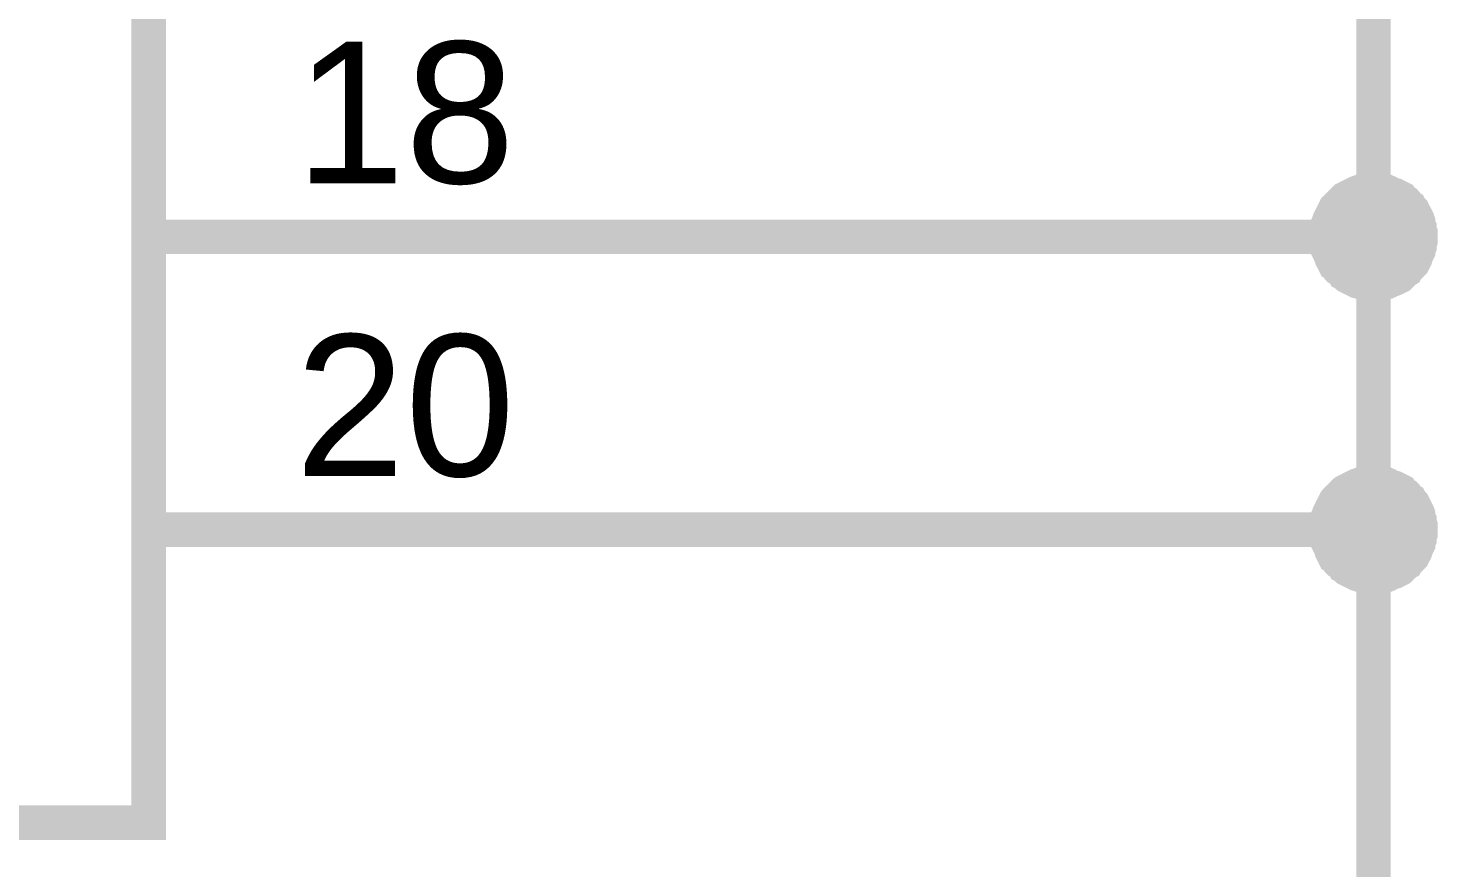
# Model space of a CAD drawing. Header units: millimetres. Extents: x 0 to 594, y 0 to 420.
# Drawn here: x 313.71 to 325.94, y 105.36 to 112.64 of the extents above; entities that cross this region are included whole.
import ezdxf

# ---------------------------------------------------------------- set-up
doc = ezdxf.new("R2010")
doc.units = ezdxf.units.MM
doc.layers.add('Sheet', color=255, linetype='Continuous')
doc.styles.get("Standard").update_dxf_attribs({"font": 'arial.ttf'})

msp = doc.modelspace()

# ---------------------------------------------------------------- linework, layer by layer
at = {"layer": 'Sheet', "color": 0}
for points, const_width in [([(304.609, 133.692), (314.758, 133.692), (314.758, 105.751), (304.609, 105.751), (304.609, 133.692)], 0.3), ([(304.609, 133.692), (304.609, 105.751), (314.758, 105.751), (314.758, 133.692), (304.609, 133.692), (304.609, 133.692)], 0.0991)]:
    msp.add_lwpolyline(points, close=True, dxfattribs=dict(at, const_width=const_width))
for points, const_width in [([(325.383, 110.832), (325.383, 113.298)], 0.3), ([(324.875, 110.832), (324.875, 110.863), (324.875, 110.884), (324.886, 110.906), (324.886, 110.937), (324.886, 110.959), (324.897, 110.98), (324.907, 111.011), (324.918, 111.033), (324.928, 111.054), (324.939, 111.075), (324.95, 111.096), (324.96, 111.117), (324.971, 111.138), (324.992, 111.16), (325.002, 111.17), (325.024, 111.191), (325.045, 111.213), (325.055, 111.223), (325.077, 111.244), (325.098, 111.255), (325.119, 111.265), (325.14, 111.276), (325.161, 111.287), (325.182, 111.297), (325.204, 111.308), (325.235, 111.318), (325.256, 111.329), (325.278, 111.329), (325.309, 111.329), (325.331, 111.34), (325.352, 111.34), (325.383, 111.34)], 0.0991), ([(324.875, 110.832), (324.875, 110.863), (324.875, 110.884), (324.886, 110.906), (324.886, 110.937), (324.886, 110.959), (324.897, 110.98), (324.907, 111.011), (324.918, 111.033), (324.928, 111.054), (324.939, 111.075), (324.95, 111.096), (324.96, 111.117), (324.971, 111.138), (324.992, 111.16), (325.002, 111.17), (325.024, 111.191), (325.045, 111.213), (325.055, 111.223), (325.077, 111.244), (325.098, 111.255), (325.119, 111.265), (325.14, 111.276), (325.161, 111.287), (325.182, 111.297), (325.204, 111.308), (325.235, 111.318), (325.256, 111.329), (325.278, 111.329), (325.309, 111.329), (325.331, 111.34), (325.352, 111.34), (325.383, 111.34)], 0.0991), ([(324.875, 110.832), (324.875, 110.863), (324.875, 110.884), (324.886, 110.906), (324.886, 110.937), (324.886, 110.959), (324.897, 110.98), (324.907, 111.011), (324.918, 111.033), (324.928, 111.054), (324.939, 111.075), (324.95, 111.096), (324.96, 111.117), (324.971, 111.138), (324.992, 111.16), (325.002, 111.17), (325.024, 111.191), (325.045, 111.213), (325.055, 111.223), (325.077, 111.244), (325.098, 111.255), (325.119, 111.265), (325.14, 111.276), (325.161, 111.287), (325.182, 111.297), (325.204, 111.308), (325.235, 111.318), (325.256, 111.329), (325.278, 111.329), (325.309, 111.329), (325.331, 111.34), (325.352, 111.34), (325.383, 111.34)], 0.0991), ([(324.875, 110.832), (324.875, 110.863), (324.875, 110.884), (324.886, 110.906), (324.886, 110.937), (324.886, 110.959), (324.897, 110.98), (324.907, 111.011), (324.918, 111.033), (324.928, 111.054), (324.939, 111.075), (324.95, 111.096), (324.96, 111.117), (324.971, 111.138), (324.992, 111.16), (325.002, 111.17), (325.024, 111.191), (325.045, 111.213), (325.055, 111.223), (325.077, 111.244), (325.098, 111.255), (325.119, 111.265), (325.14, 111.276), (325.161, 111.287), (325.182, 111.297), (325.204, 111.308), (325.235, 111.318), (325.256, 111.329), (325.278, 111.329), (325.309, 111.329), (325.331, 111.34), (325.352, 111.34), (325.383, 111.34)], 0.0991), ([(324.875, 110.832), (324.875, 110.863), (324.875, 110.884), (324.886, 110.906), (324.886, 110.937), (324.886, 110.959), (324.897, 110.98), (324.907, 111.011), (324.918, 111.033), (324.928, 111.054), (324.939, 111.075), (324.95, 111.096), (324.96, 111.117), (324.971, 111.138), (324.992, 111.16), (325.002, 111.17), (325.024, 111.191), (325.045, 111.213), (325.055, 111.223), (325.077, 111.244), (325.098, 111.255), (325.119, 111.265), (325.14, 111.276), (325.161, 111.287), (325.182, 111.297), (325.204, 111.308), (325.235, 111.318), (325.256, 111.329), (325.278, 111.329), (325.309, 111.329), (325.331, 111.34), (325.352, 111.34), (325.383, 111.34)], 0.0991), ([(324.875, 110.832), (324.875, 110.863), (324.875, 110.884), (324.886, 110.906), (324.886, 110.937), (324.886, 110.959), (324.897, 110.98), (324.907, 111.011), (324.918, 111.033), (324.928, 111.054), (324.939, 111.075), (324.95, 111.096), (324.96, 111.117), (324.971, 111.138), (324.992, 111.16), (325.002, 111.17), (325.024, 111.191), (325.045, 111.213), (325.055, 111.223), (325.077, 111.244), (325.098, 111.255), (325.119, 111.265), (325.14, 111.276), (325.161, 111.287), (325.182, 111.297), (325.204, 111.308), (325.235, 111.318), (325.256, 111.329), (325.278, 111.329), (325.309, 111.329), (325.331, 111.34), (325.352, 111.34), (325.383, 111.34)], 0.0991), ([(324.875, 110.832), (324.875, 110.863), (324.875, 110.884), (324.886, 110.906), (324.886, 110.937), (324.886, 110.959), (324.897, 110.98), (324.907, 111.011), (324.918, 111.033), (324.928, 111.054), (324.939, 111.075), (324.95, 111.096), (324.96, 111.117), (324.971, 111.138), (324.992, 111.16), (325.002, 111.17), (325.024, 111.191), (325.045, 111.213), (325.055, 111.223), (325.077, 111.244), (325.098, 111.255), (325.119, 111.265), (325.14, 111.276), (325.161, 111.287), (325.182, 111.297), (325.204, 111.308), (325.235, 111.318), (325.256, 111.329), (325.278, 111.329), (325.309, 111.329), (325.331, 111.34), (325.352, 111.34), (325.383, 111.34)], 0.0991), ([(324.875, 110.832), (324.875, 110.863), (324.875, 110.884), (324.886, 110.906), (324.886, 110.937), (324.886, 110.959), (324.897, 110.98), (324.907, 111.011), (324.918, 111.033), (324.928, 111.054), (324.939, 111.075), (324.95, 111.096), (324.96, 111.117), (324.971, 111.138), (324.992, 111.16), (325.002, 111.17), (325.024, 111.191), (325.045, 111.213), (325.055, 111.223), (325.077, 111.244), (325.098, 111.255), (325.119, 111.265), (325.14, 111.276), (325.161, 111.287), (325.182, 111.297), (325.204, 111.308), (325.235, 111.318), (325.256, 111.329), (325.278, 111.329), (325.309, 111.329), (325.331, 111.34), (325.352, 111.34), (325.383, 111.34)], 0.0991), ([(325.383, 111.34), (325.383, 111.34)], 0.0991), ([(325.383, 111.34), (325.405, 111.34), (325.436, 111.34), (325.458, 111.329), (325.489, 111.329), (325.51, 111.329), (325.532, 111.318), (325.553, 111.308), (325.574, 111.297), (325.606, 111.287), (325.627, 111.276), (325.648, 111.265), (325.669, 111.255), (325.69, 111.244), (325.701, 111.223), (325.722, 111.213), (325.743, 111.191), (325.754, 111.17), (325.775, 111.16), (325.786, 111.138), (325.807, 111.117), (325.817, 111.096), (325.828, 111.075), (325.839, 111.054), (325.849, 111.033), (325.86, 111.011), (325.87, 110.98), (325.87, 110.959), (325.881, 110.937), (325.881, 110.906), (325.891, 110.884), (325.891, 110.863), (325.891, 110.832)], 0.0991), ([(325.383, 111.34), (325.383, 111.34)], 0.0991), ([(325.383, 111.34), (325.405, 111.34), (325.436, 111.34), (325.458, 111.329), (325.489, 111.329), (325.51, 111.329), (325.532, 111.318), (325.553, 111.308), (325.574, 111.297), (325.606, 111.287), (325.627, 111.276), (325.648, 111.265), (325.669, 111.255), (325.69, 111.244), (325.701, 111.223), (325.722, 111.213), (325.743, 111.191), (325.754, 111.17), (325.775, 111.16), (325.786, 111.138), (325.807, 111.117), (325.817, 111.096), (325.828, 111.075), (325.839, 111.054), (325.849, 111.033), (325.86, 111.011), (325.87, 110.98), (325.87, 110.959), (325.881, 110.937), (325.881, 110.906), (325.891, 110.884), (325.891, 110.863), (325.891, 110.832)], 0.0991), ([(325.383, 111.34), (325.383, 111.34)], 0.0991), ([(325.383, 111.34), (325.405, 111.34), (325.436, 111.34), (325.458, 111.329), (325.489, 111.329), (325.51, 111.329), (325.532, 111.318), (325.553, 111.308), (325.574, 111.297), (325.606, 111.287), (325.627, 111.276), (325.648, 111.265), (325.669, 111.255), (325.69, 111.244), (325.701, 111.223), (325.722, 111.213), (325.743, 111.191), (325.754, 111.17), (325.775, 111.16), (325.786, 111.138), (325.807, 111.117), (325.817, 111.096), (325.828, 111.075), (325.839, 111.054), (325.849, 111.033), (325.86, 111.011), (325.87, 110.98), (325.87, 110.959), (325.881, 110.937), (325.881, 110.906), (325.891, 110.884), (325.891, 110.863), (325.891, 110.832)], 0.0991), ([(325.383, 111.34), (325.383, 111.34)], 0.0991), ([(325.383, 111.34), (325.405, 111.34), (325.436, 111.34), (325.458, 111.329), (325.489, 111.329), (325.51, 111.329), (325.532, 111.318), (325.553, 111.308), (325.574, 111.297), (325.606, 111.287), (325.627, 111.276), (325.648, 111.265), (325.669, 111.255), (325.69, 111.244), (325.701, 111.223), (325.722, 111.213), (325.743, 111.191), (325.754, 111.17), (325.775, 111.16), (325.786, 111.138), (325.807, 111.117), (325.817, 111.096), (325.828, 111.075), (325.839, 111.054), (325.849, 111.033), (325.86, 111.011), (325.87, 110.98), (325.87, 110.959), (325.881, 110.937), (325.881, 110.906), (325.891, 110.884), (325.891, 110.863), (325.891, 110.832)], 0.0991), ([(325.383, 111.34), (325.383, 111.34)], 0.0991), ([(325.383, 111.34), (325.405, 111.34), (325.436, 111.34), (325.458, 111.329), (325.489, 111.329), (325.51, 111.329), (325.532, 111.318), (325.553, 111.308), (325.574, 111.297), (325.606, 111.287), (325.627, 111.276), (325.648, 111.265), (325.669, 111.255), (325.69, 111.244), (325.701, 111.223), (325.722, 111.213), (325.743, 111.191), (325.754, 111.17), (325.775, 111.16), (325.786, 111.138), (325.807, 111.117), (325.817, 111.096), (325.828, 111.075), (325.839, 111.054), (325.849, 111.033), (325.86, 111.011), (325.87, 110.98), (325.87, 110.959), (325.881, 110.937), (325.881, 110.906), (325.891, 110.884), (325.891, 110.863), (325.891, 110.832)], 0.0991), ([(325.383, 111.34), (325.383, 111.34)], 0.0991), ([(325.383, 111.34), (325.405, 111.34), (325.436, 111.34), (325.458, 111.329), (325.489, 111.329), (325.51, 111.329), (325.532, 111.318), (325.553, 111.308), (325.574, 111.297), (325.606, 111.287), (325.627, 111.276), (325.648, 111.265), (325.669, 111.255), (325.69, 111.244), (325.701, 111.223), (325.722, 111.213), (325.743, 111.191), (325.754, 111.17), (325.775, 111.16), (325.786, 111.138), (325.807, 111.117), (325.817, 111.096), (325.828, 111.075), (325.839, 111.054), (325.849, 111.033), (325.86, 111.011), (325.87, 110.98), (325.87, 110.959), (325.881, 110.937), (325.881, 110.906), (325.891, 110.884), (325.891, 110.863), (325.891, 110.832)], 0.0991), ([(325.383, 111.34), (325.383, 111.34)], 0.0991), ([(325.383, 111.34), (325.405, 111.34), (325.436, 111.34), (325.458, 111.329), (325.489, 111.329), (325.51, 111.329), (325.532, 111.318), (325.553, 111.308), (325.574, 111.297), (325.606, 111.287), (325.627, 111.276), (325.648, 111.265), (325.669, 111.255), (325.69, 111.244), (325.701, 111.223), (325.722, 111.213), (325.743, 111.191), (325.754, 111.17), (325.775, 111.16), (325.786, 111.138), (325.807, 111.117), (325.817, 111.096), (325.828, 111.075), (325.839, 111.054), (325.849, 111.033), (325.86, 111.011), (325.87, 110.98), (325.87, 110.959), (325.881, 110.937), (325.881, 110.906), (325.891, 110.884), (325.891, 110.863), (325.891, 110.832)], 0.0991), ([(325.383, 111.34), (325.383, 111.34)], 0.0991), ([(325.383, 111.34), (325.405, 111.34), (325.436, 111.34), (325.458, 111.329), (325.489, 111.329), (325.51, 111.329), (325.532, 111.318), (325.553, 111.308), (325.574, 111.297), (325.606, 111.287), (325.627, 111.276), (325.648, 111.265), (325.669, 111.255), (325.69, 111.244), (325.701, 111.223), (325.722, 111.213), (325.743, 111.191), (325.754, 111.17), (325.775, 111.16), (325.786, 111.138), (325.807, 111.117), (325.817, 111.096), (325.828, 111.075), (325.839, 111.054), (325.849, 111.033), (325.86, 111.011), (325.87, 110.98), (325.87, 110.959), (325.881, 110.937), (325.881, 110.906), (325.891, 110.884), (325.891, 110.863), (325.891, 110.832)], 0.0991), ([(314.758, 110.832), (322.378, 110.832)], 0.3), ([(325.383, 103.296), (325.383, 108.292), (325.383, 110.832), (322.378, 110.832)], 0.3), ([(325.383, 110.324), (325.352, 110.324), (325.331, 110.324), (325.309, 110.334), (325.278, 110.334), (325.256, 110.345), (325.235, 110.345), (325.204, 110.355), (325.182, 110.366), (325.161, 110.376), (325.14, 110.387), (325.119, 110.398), (325.098, 110.408), (325.077, 110.429), (325.055, 110.44), (325.045, 110.461), (325.024, 110.472), (325.002, 110.493), (324.992, 110.514), (324.971, 110.525), (324.96, 110.546), (324.95, 110.567), (324.939, 110.588), (324.928, 110.609), (324.918, 110.641), (324.907, 110.662), (324.897, 110.683), (324.886, 110.705), (324.886, 110.726), (324.886, 110.757), (324.875, 110.779), (324.875, 110.81), (324.875, 110.832)], 0.0991), ([(324.875, 110.832), (324.875, 110.832)], 0.0991), ([(325.383, 110.324), (325.352, 110.324), (325.331, 110.324), (325.309, 110.334), (325.278, 110.334), (325.256, 110.345), (325.235, 110.345), (325.204, 110.355), (325.182, 110.366), (325.161, 110.376), (325.14, 110.387), (325.119, 110.398), (325.098, 110.408), (325.077, 110.429), (325.055, 110.44), (325.045, 110.461), (325.024, 110.472), (325.002, 110.493), (324.992, 110.514), (324.971, 110.525), (324.96, 110.546), (324.95, 110.567), (324.939, 110.588), (324.928, 110.609), (324.918, 110.641), (324.907, 110.662), (324.897, 110.683), (324.886, 110.705), (324.886, 110.726), (324.886, 110.757), (324.875, 110.779), (324.875, 110.81), (324.875, 110.832)], 0.0991), ([(324.875, 110.832), (324.875, 110.832)], 0.0991), ([(325.383, 110.324), (325.352, 110.324), (325.331, 110.324), (325.309, 110.334), (325.278, 110.334), (325.256, 110.345), (325.235, 110.345), (325.204, 110.355), (325.182, 110.366), (325.161, 110.376), (325.14, 110.387), (325.119, 110.398), (325.098, 110.408), (325.077, 110.429), (325.055, 110.44), (325.045, 110.461), (325.024, 110.472), (325.002, 110.493), (324.992, 110.514), (324.971, 110.525), (324.96, 110.546), (324.95, 110.567), (324.939, 110.588), (324.928, 110.609), (324.918, 110.641), (324.907, 110.662), (324.897, 110.683), (324.886, 110.705), (324.886, 110.726), (324.886, 110.757), (324.875, 110.779), (324.875, 110.81), (324.875, 110.832)], 0.0991), ([(324.875, 110.832), (324.875, 110.832)], 0.0991), ([(325.383, 110.324), (325.352, 110.324), (325.331, 110.324), (325.309, 110.334), (325.278, 110.334), (325.256, 110.345), (325.235, 110.345), (325.204, 110.355), (325.182, 110.366), (325.161, 110.376), (325.14, 110.387), (325.119, 110.398), (325.098, 110.408), (325.077, 110.429), (325.055, 110.44), (325.045, 110.461), (325.024, 110.472), (325.002, 110.493), (324.992, 110.514), (324.971, 110.525), (324.96, 110.546), (324.95, 110.567), (324.939, 110.588), (324.928, 110.609), (324.918, 110.641), (324.907, 110.662), (324.897, 110.683), (324.886, 110.705), (324.886, 110.726), (324.886, 110.757), (324.875, 110.779), (324.875, 110.81), (324.875, 110.832)], 0.0991), ([(324.875, 110.832), (324.875, 110.832)], 0.0991), ([(325.383, 110.324), (325.352, 110.324), (325.331, 110.324), (325.309, 110.334), (325.278, 110.334), (325.256, 110.345), (325.235, 110.345), (325.204, 110.355), (325.182, 110.366), (325.161, 110.376), (325.14, 110.387), (325.119, 110.398), (325.098, 110.408), (325.077, 110.429), (325.055, 110.44), (325.045, 110.461), (325.024, 110.472), (325.002, 110.493), (324.992, 110.514), (324.971, 110.525), (324.96, 110.546), (324.95, 110.567), (324.939, 110.588), (324.928, 110.609), (324.918, 110.641), (324.907, 110.662), (324.897, 110.683), (324.886, 110.705), (324.886, 110.726), (324.886, 110.757), (324.875, 110.779), (324.875, 110.81), (324.875, 110.832)], 0.0991), ([(324.875, 110.832), (324.875, 110.832)], 0.0991), ([(325.383, 110.324), (325.352, 110.324), (325.331, 110.324), (325.309, 110.334), (325.278, 110.334), (325.256, 110.345), (325.235, 110.345), (325.204, 110.355), (325.182, 110.366), (325.161, 110.376), (325.14, 110.387), (325.119, 110.398), (325.098, 110.408), (325.077, 110.429), (325.055, 110.44), (325.045, 110.461), (325.024, 110.472), (325.002, 110.493), (324.992, 110.514), (324.971, 110.525), (324.96, 110.546), (324.95, 110.567), (324.939, 110.588), (324.928, 110.609), (324.918, 110.641), (324.907, 110.662), (324.897, 110.683), (324.886, 110.705), (324.886, 110.726), (324.886, 110.757), (324.875, 110.779), (324.875, 110.81), (324.875, 110.832)], 0.0991), ([(324.875, 110.832), (324.875, 110.832)], 0.0991), ([(325.383, 110.324), (325.352, 110.324), (325.331, 110.324), (325.309, 110.334), (325.278, 110.334), (325.256, 110.345), (325.235, 110.345), (325.204, 110.355), (325.182, 110.366), (325.161, 110.376), (325.14, 110.387), (325.119, 110.398), (325.098, 110.408), (325.077, 110.429), (325.055, 110.44), (325.045, 110.461), (325.024, 110.472), (325.002, 110.493), (324.992, 110.514), (324.971, 110.525), (324.96, 110.546), (324.95, 110.567), (324.939, 110.588), (324.928, 110.609), (324.918, 110.641), (324.907, 110.662), (324.897, 110.683), (324.886, 110.705), (324.886, 110.726), (324.886, 110.757), (324.875, 110.779), (324.875, 110.81), (324.875, 110.832)], 0.0991), ([(324.875, 110.832), (324.875, 110.832)], 0.0991), ([(325.383, 110.324), (325.352, 110.324), (325.331, 110.324), (325.309, 110.334), (325.278, 110.334), (325.256, 110.345), (325.235, 110.345), (325.204, 110.355), (325.182, 110.366), (325.161, 110.376), (325.14, 110.387), (325.119, 110.398), (325.098, 110.408), (325.077, 110.429), (325.055, 110.44), (325.045, 110.461), (325.024, 110.472), (325.002, 110.493), (324.992, 110.514), (324.971, 110.525), (324.96, 110.546), (324.95, 110.567), (324.939, 110.588), (324.928, 110.609), (324.918, 110.641), (324.907, 110.662), (324.897, 110.683), (324.886, 110.705), (324.886, 110.726), (324.886, 110.757), (324.875, 110.779), (324.875, 110.81), (324.875, 110.832)], 0.0991), ([(324.875, 110.832), (324.875, 110.832)], 0.0991), ([(325.891, 110.832), (325.891, 110.81), (325.891, 110.779), (325.881, 110.757), (325.881, 110.726), (325.87, 110.705), (325.87, 110.683), (325.86, 110.662), (325.849, 110.641), (325.839, 110.609), (325.828, 110.588), (325.817, 110.567), (325.807, 110.546), (325.786, 110.525), (325.775, 110.514), (325.754, 110.493), (325.743, 110.472), (325.722, 110.461), (325.701, 110.44), (325.69, 110.429), (325.669, 110.408), (325.648, 110.398), (325.627, 110.387), (325.606, 110.376), (325.574, 110.366), (325.553, 110.355), (325.532, 110.345), (325.51, 110.345), (325.489, 110.334), (325.458, 110.334), (325.436, 110.324), (325.405, 110.324), (325.383, 110.324)], 0.0991), ([(325.891, 110.832), (325.891, 110.81), (325.891, 110.779), (325.881, 110.757), (325.881, 110.726), (325.87, 110.705), (325.87, 110.683), (325.86, 110.662), (325.849, 110.641), (325.839, 110.609), (325.828, 110.588), (325.817, 110.567), (325.807, 110.546), (325.786, 110.525), (325.775, 110.514), (325.754, 110.493), (325.743, 110.472), (325.722, 110.461), (325.701, 110.44), (325.69, 110.429), (325.669, 110.408), (325.648, 110.398), (325.627, 110.387), (325.606, 110.376), (325.574, 110.366), (325.553, 110.355), (325.532, 110.345), (325.51, 110.345), (325.489, 110.334), (325.458, 110.334), (325.436, 110.324), (325.405, 110.324), (325.383, 110.324)], 0.0991), ([(325.891, 110.832), (325.891, 110.81), (325.891, 110.779), (325.881, 110.757), (325.881, 110.726), (325.87, 110.705), (325.87, 110.683), (325.86, 110.662), (325.849, 110.641), (325.839, 110.609), (325.828, 110.588), (325.817, 110.567), (325.807, 110.546), (325.786, 110.525), (325.775, 110.514), (325.754, 110.493), (325.743, 110.472), (325.722, 110.461), (325.701, 110.44), (325.69, 110.429), (325.669, 110.408), (325.648, 110.398), (325.627, 110.387), (325.606, 110.376), (325.574, 110.366), (325.553, 110.355), (325.532, 110.345), (325.51, 110.345), (325.489, 110.334), (325.458, 110.334), (325.436, 110.324), (325.405, 110.324), (325.383, 110.324)], 0.0991), ([(325.891, 110.832), (325.891, 110.81), (325.891, 110.779), (325.881, 110.757), (325.881, 110.726), (325.87, 110.705), (325.87, 110.683), (325.86, 110.662), (325.849, 110.641), (325.839, 110.609), (325.828, 110.588), (325.817, 110.567), (325.807, 110.546), (325.786, 110.525), (325.775, 110.514), (325.754, 110.493), (325.743, 110.472), (325.722, 110.461), (325.701, 110.44), (325.69, 110.429), (325.669, 110.408), (325.648, 110.398), (325.627, 110.387), (325.606, 110.376), (325.574, 110.366), (325.553, 110.355), (325.532, 110.345), (325.51, 110.345), (325.489, 110.334), (325.458, 110.334), (325.436, 110.324), (325.405, 110.324), (325.383, 110.324)], 0.0991), ([(325.891, 110.832), (325.891, 110.81), (325.891, 110.779), (325.881, 110.757), (325.881, 110.726), (325.87, 110.705), (325.87, 110.683), (325.86, 110.662), (325.849, 110.641), (325.839, 110.609), (325.828, 110.588), (325.817, 110.567), (325.807, 110.546), (325.786, 110.525), (325.775, 110.514), (325.754, 110.493), (325.743, 110.472), (325.722, 110.461), (325.701, 110.44), (325.69, 110.429), (325.669, 110.408), (325.648, 110.398), (325.627, 110.387), (325.606, 110.376), (325.574, 110.366), (325.553, 110.355), (325.532, 110.345), (325.51, 110.345), (325.489, 110.334), (325.458, 110.334), (325.436, 110.324), (325.405, 110.324), (325.383, 110.324)], 0.0991), ([(325.891, 110.832), (325.891, 110.81), (325.891, 110.779), (325.881, 110.757), (325.881, 110.726), (325.87, 110.705), (325.87, 110.683), (325.86, 110.662), (325.849, 110.641), (325.839, 110.609), (325.828, 110.588), (325.817, 110.567), (325.807, 110.546), (325.786, 110.525), (325.775, 110.514), (325.754, 110.493), (325.743, 110.472), (325.722, 110.461), (325.701, 110.44), (325.69, 110.429), (325.669, 110.408), (325.648, 110.398), (325.627, 110.387), (325.606, 110.376), (325.574, 110.366), (325.553, 110.355), (325.532, 110.345), (325.51, 110.345), (325.489, 110.334), (325.458, 110.334), (325.436, 110.324), (325.405, 110.324), (325.383, 110.324)], 0.0991), ([(325.891, 110.832), (325.891, 110.81), (325.891, 110.779), (325.881, 110.757), (325.881, 110.726), (325.87, 110.705), (325.87, 110.683), (325.86, 110.662), (325.849, 110.641), (325.839, 110.609), (325.828, 110.588), (325.817, 110.567), (325.807, 110.546), (325.786, 110.525), (325.775, 110.514), (325.754, 110.493), (325.743, 110.472), (325.722, 110.461), (325.701, 110.44), (325.69, 110.429), (325.669, 110.408), (325.648, 110.398), (325.627, 110.387), (325.606, 110.376), (325.574, 110.366), (325.553, 110.355), (325.532, 110.345), (325.51, 110.345), (325.489, 110.334), (325.458, 110.334), (325.436, 110.324), (325.405, 110.324), (325.383, 110.324)], 0.0991), ([(325.891, 110.832), (325.891, 110.81), (325.891, 110.779), (325.881, 110.757), (325.881, 110.726), (325.87, 110.705), (325.87, 110.683), (325.86, 110.662), (325.849, 110.641), (325.839, 110.609), (325.828, 110.588), (325.817, 110.567), (325.807, 110.546), (325.786, 110.525), (325.775, 110.514), (325.754, 110.493), (325.743, 110.472), (325.722, 110.461), (325.701, 110.44), (325.69, 110.429), (325.669, 110.408), (325.648, 110.398), (325.627, 110.387), (325.606, 110.376), (325.574, 110.366), (325.553, 110.355), (325.532, 110.345), (325.51, 110.345), (325.489, 110.334), (325.458, 110.334), (325.436, 110.324), (325.405, 110.324), (325.383, 110.324)], 0.0991), ([(325.891, 110.832), (325.891, 110.832), (325.891, 110.832), (325.891, 110.832), (325.891, 110.832), (325.891, 110.832), (325.891, 110.832), (325.891, 110.832), (325.891, 110.832), (325.891, 110.832), (325.891, 110.832), (325.891, 110.832), (325.891, 110.832), (325.891, 110.832), (325.891, 110.832), (325.891, 110.832), (325.891, 110.832), (325.891, 110.832), (325.891, 110.832), (325.891, 110.832), (325.891, 110.832), (325.891, 110.832), (325.891, 110.832), (325.891, 110.832), (325.891, 110.832), (325.891, 110.832), (325.891, 110.832), (325.891, 110.832), (325.891, 110.832), (325.891, 110.832), (325.891, 110.832), (325.891, 110.832), (325.891, 110.832)], 0.0991), ([(325.891, 110.832), (325.891, 110.832)], 0.0991), ([(325.891, 110.832), (325.891, 110.832), (325.891, 110.832), (325.891, 110.832), (325.891, 110.832), (325.891, 110.832), (325.891, 110.832), (325.891, 110.832), (325.891, 110.832), (325.891, 110.832), (325.891, 110.832), (325.891, 110.832), (325.891, 110.832), (325.891, 110.832), (325.891, 110.832), (325.891, 110.832), (325.891, 110.832), (325.891, 110.832), (325.891, 110.832), (325.891, 110.832), (325.891, 110.832), (325.891, 110.832), (325.891, 110.832), (325.891, 110.832), (325.891, 110.832), (325.891, 110.832), (325.891, 110.832), (325.891, 110.832), (325.891, 110.832), (325.891, 110.832), (325.891, 110.832), (325.891, 110.832), (325.891, 110.832)], 0.0991), ([(325.891, 110.832), (325.891, 110.832)], 0.0991), ([(325.891, 110.832), (325.891, 110.832), (325.891, 110.832), (325.891, 110.832), (325.891, 110.832), (325.891, 110.832), (325.891, 110.832), (325.891, 110.832), (325.891, 110.832), (325.891, 110.832), (325.891, 110.832), (325.891, 110.832), (325.891, 110.832), (325.891, 110.832), (325.891, 110.832), (325.891, 110.832), (325.891, 110.832), (325.891, 110.832), (325.891, 110.832), (325.891, 110.832), (325.891, 110.832), (325.891, 110.832), (325.891, 110.832), (325.891, 110.832), (325.891, 110.832), (325.891, 110.832), (325.891, 110.832), (325.891, 110.832), (325.891, 110.832), (325.891, 110.832), (325.891, 110.832), (325.891, 110.832), (325.891, 110.832)], 0.0991), ([(325.891, 110.832), (325.891, 110.832)], 0.0991), ([(325.891, 110.832), (325.891, 110.832), (325.891, 110.832), (325.891, 110.832), (325.891, 110.832), (325.891, 110.832), (325.891, 110.832), (325.891, 110.832), (325.891, 110.832), (325.891, 110.832), (325.891, 110.832), (325.891, 110.832), (325.891, 110.832), (325.891, 110.832), (325.891, 110.832), (325.891, 110.832), (325.891, 110.832), (325.891, 110.832), (325.891, 110.832), (325.891, 110.832), (325.891, 110.832), (325.891, 110.832), (325.891, 110.832), (325.891, 110.832), (325.891, 110.832), (325.891, 110.832), (325.891, 110.832), (325.891, 110.832), (325.891, 110.832), (325.891, 110.832), (325.891, 110.832), (325.891, 110.832), (325.891, 110.832)], 0.0991), ([(325.891, 110.832), (325.891, 110.832)], 0.0991), ([(325.891, 110.832), (325.891, 110.832), (325.891, 110.832), (325.891, 110.832), (325.891, 110.832), (325.891, 110.832), (325.891, 110.832), (325.891, 110.832), (325.891, 110.832), (325.891, 110.832), (325.891, 110.832), (325.891, 110.832), (325.891, 110.832), (325.891, 110.832), (325.891, 110.832), (325.891, 110.832), (325.891, 110.832), (325.891, 110.832), (325.891, 110.832), (325.891, 110.832), (325.891, 110.832), (325.891, 110.832), (325.891, 110.832), (325.891, 110.832), (325.891, 110.832), (325.891, 110.832), (325.891, 110.832), (325.891, 110.832), (325.891, 110.832), (325.891, 110.832), (325.891, 110.832), (325.891, 110.832), (325.891, 110.832)], 0.0991), ([(325.891, 110.832), (325.891, 110.832)], 0.0991), ([(325.891, 110.832), (325.891, 110.832), (325.891, 110.832), (325.891, 110.832), (325.891, 110.832), (325.891, 110.832), (325.891, 110.832), (325.891, 110.832), (325.891, 110.832), (325.891, 110.832), (325.891, 110.832), (325.891, 110.832), (325.891, 110.832), (325.891, 110.832), (325.891, 110.832), (325.891, 110.832), (325.891, 110.832), (325.891, 110.832), (325.891, 110.832), (325.891, 110.832), (325.891, 110.832), (325.891, 110.832), (325.891, 110.832), (325.891, 110.832), (325.891, 110.832), (325.891, 110.832), (325.891, 110.832), (325.891, 110.832), (325.891, 110.832), (325.891, 110.832), (325.891, 110.832), (325.891, 110.832), (325.891, 110.832)], 0.0991), ([(325.891, 110.832), (325.891, 110.832)], 0.0991), ([(325.891, 110.832), (325.891, 110.832), (325.891, 110.832), (325.891, 110.832), (325.891, 110.832), (325.891, 110.832), (325.891, 110.832), (325.891, 110.832), (325.891, 110.832), (325.891, 110.832), (325.891, 110.832), (325.891, 110.832), (325.891, 110.832), (325.891, 110.832), (325.891, 110.832), (325.891, 110.832), (325.891, 110.832), (325.891, 110.832), (325.891, 110.832), (325.891, 110.832), (325.891, 110.832), (325.891, 110.832), (325.891, 110.832), (325.891, 110.832), (325.891, 110.832), (325.891, 110.832), (325.891, 110.832), (325.891, 110.832), (325.891, 110.832), (325.891, 110.832), (325.891, 110.832), (325.891, 110.832), (325.891, 110.832)], 0.0991), ([(325.891, 110.832), (325.891, 110.832)], 0.0991), ([(325.891, 110.832), (325.891, 110.832), (325.891, 110.832), (325.891, 110.832), (325.891, 110.832), (325.891, 110.832), (325.891, 110.832), (325.891, 110.832), (325.891, 110.832), (325.891, 110.832), (325.891, 110.832), (325.891, 110.832), (325.891, 110.832), (325.891, 110.832), (325.891, 110.832), (325.891, 110.832), (325.891, 110.832), (325.891, 110.832), (325.891, 110.832), (325.891, 110.832), (325.891, 110.832), (325.891, 110.832), (325.891, 110.832), (325.891, 110.832), (325.891, 110.832), (325.891, 110.832), (325.891, 110.832), (325.891, 110.832), (325.891, 110.832), (325.891, 110.832), (325.891, 110.832), (325.891, 110.832), (325.891, 110.832)], 0.0991), ([(325.891, 110.832), (325.891, 110.832)], 0.0991), ([(324.875, 108.292), (324.875, 108.323), (324.875, 108.344), (324.886, 108.366), (324.886, 108.397), (324.886, 108.419), (324.897, 108.44), (324.907, 108.471), (324.918, 108.493), (324.928, 108.514), (324.939, 108.535), (324.95, 108.556), (324.96, 108.577), (324.971, 108.598), (324.992, 108.62), (325.002, 108.63), (325.024, 108.651), (325.045, 108.673), (325.055, 108.683), (325.077, 108.704), (325.098, 108.715), (325.119, 108.725), (325.14, 108.736), (325.161, 108.747), (325.182, 108.757), (325.204, 108.768), (325.235, 108.778), (325.256, 108.789), (325.278, 108.789), (325.309, 108.789), (325.331, 108.8), (325.352, 108.8), (325.383, 108.8)], 0.0991), ([(324.875, 108.292), (324.875, 108.323), (324.875, 108.344), (324.886, 108.366), (324.886, 108.397), (324.886, 108.419), (324.897, 108.44), (324.907, 108.471), (324.918, 108.493), (324.928, 108.514), (324.939, 108.535), (324.95, 108.556), (324.96, 108.577), (324.971, 108.598), (324.992, 108.62), (325.002, 108.63), (325.024, 108.651), (325.045, 108.673), (325.055, 108.683), (325.077, 108.704), (325.098, 108.715), (325.119, 108.725), (325.14, 108.736), (325.161, 108.747), (325.182, 108.757), (325.204, 108.768), (325.235, 108.778), (325.256, 108.789), (325.278, 108.789), (325.309, 108.789), (325.331, 108.8), (325.352, 108.8), (325.383, 108.8)], 0.0991), ([(324.875, 108.292), (324.875, 108.323), (324.875, 108.344), (324.886, 108.366), (324.886, 108.397), (324.886, 108.419), (324.897, 108.44), (324.907, 108.471), (324.918, 108.493), (324.928, 108.514), (324.939, 108.535), (324.95, 108.556), (324.96, 108.577), (324.971, 108.598), (324.992, 108.62), (325.002, 108.63), (325.024, 108.651), (325.045, 108.673), (325.055, 108.683), (325.077, 108.704), (325.098, 108.715), (325.119, 108.725), (325.14, 108.736), (325.161, 108.747), (325.182, 108.757), (325.204, 108.768), (325.235, 108.778), (325.256, 108.789), (325.278, 108.789), (325.309, 108.789), (325.331, 108.8), (325.352, 108.8), (325.383, 108.8)], 0.0991), ([(324.875, 108.292), (324.875, 108.323), (324.875, 108.344), (324.886, 108.366), (324.886, 108.397), (324.886, 108.419), (324.897, 108.44), (324.907, 108.471), (324.918, 108.493), (324.928, 108.514), (324.939, 108.535), (324.95, 108.556), (324.96, 108.577), (324.971, 108.598), (324.992, 108.62), (325.002, 108.63), (325.024, 108.651), (325.045, 108.673), (325.055, 108.683), (325.077, 108.704), (325.098, 108.715), (325.119, 108.725), (325.14, 108.736), (325.161, 108.747), (325.182, 108.757), (325.204, 108.768), (325.235, 108.778), (325.256, 108.789), (325.278, 108.789), (325.309, 108.789), (325.331, 108.8), (325.352, 108.8), (325.383, 108.8)], 0.0991), ([(324.875, 108.292), (324.875, 108.323), (324.875, 108.344), (324.886, 108.366), (324.886, 108.397), (324.886, 108.419), (324.897, 108.44), (324.907, 108.471), (324.918, 108.493), (324.928, 108.514), (324.939, 108.535), (324.95, 108.556), (324.96, 108.577), (324.971, 108.598), (324.992, 108.62), (325.002, 108.63), (325.024, 108.651), (325.045, 108.673), (325.055, 108.683), (325.077, 108.704), (325.098, 108.715), (325.119, 108.725), (325.14, 108.736), (325.161, 108.747), (325.182, 108.757), (325.204, 108.768), (325.235, 108.778), (325.256, 108.789), (325.278, 108.789), (325.309, 108.789), (325.331, 108.8), (325.352, 108.8), (325.383, 108.8)], 0.0991), ([(324.875, 108.292), (324.875, 108.323), (324.875, 108.344), (324.886, 108.366), (324.886, 108.397), (324.886, 108.419), (324.897, 108.44), (324.907, 108.471), (324.918, 108.493), (324.928, 108.514), (324.939, 108.535), (324.95, 108.556), (324.96, 108.577), (324.971, 108.598), (324.992, 108.62), (325.002, 108.63), (325.024, 108.651), (325.045, 108.673), (325.055, 108.683), (325.077, 108.704), (325.098, 108.715), (325.119, 108.725), (325.14, 108.736), (325.161, 108.747), (325.182, 108.757), (325.204, 108.768), (325.235, 108.778), (325.256, 108.789), (325.278, 108.789), (325.309, 108.789), (325.331, 108.8), (325.352, 108.8), (325.383, 108.8)], 0.0991), ([(324.875, 108.292), (324.875, 108.323), (324.875, 108.344), (324.886, 108.366), (324.886, 108.397), (324.886, 108.419), (324.897, 108.44), (324.907, 108.471), (324.918, 108.493), (324.928, 108.514), (324.939, 108.535), (324.95, 108.556), (324.96, 108.577), (324.971, 108.598), (324.992, 108.62), (325.002, 108.63), (325.024, 108.651), (325.045, 108.673), (325.055, 108.683), (325.077, 108.704), (325.098, 108.715), (325.119, 108.725), (325.14, 108.736), (325.161, 108.747), (325.182, 108.757), (325.204, 108.768), (325.235, 108.778), (325.256, 108.789), (325.278, 108.789), (325.309, 108.789), (325.331, 108.8), (325.352, 108.8), (325.383, 108.8)], 0.0991), ([(324.875, 108.292), (324.875, 108.323), (324.875, 108.344), (324.886, 108.366), (324.886, 108.397), (324.886, 108.419), (324.897, 108.44), (324.907, 108.471), (324.918, 108.493), (324.928, 108.514), (324.939, 108.535), (324.95, 108.556), (324.96, 108.577), (324.971, 108.598), (324.992, 108.62), (325.002, 108.63), (325.024, 108.651), (325.045, 108.673), (325.055, 108.683), (325.077, 108.704), (325.098, 108.715), (325.119, 108.725), (325.14, 108.736), (325.161, 108.747), (325.182, 108.757), (325.204, 108.768), (325.235, 108.778), (325.256, 108.789), (325.278, 108.789), (325.309, 108.789), (325.331, 108.8), (325.352, 108.8), (325.383, 108.8)], 0.0991), ([(325.383, 108.8), (325.383, 108.8)], 0.0991), ([(325.383, 108.8), (325.405, 108.8), (325.436, 108.8), (325.458, 108.789), (325.489, 108.789), (325.51, 108.789), (325.532, 108.778), (325.553, 108.768), (325.574, 108.757), (325.606, 108.747), (325.627, 108.736), (325.648, 108.725), (325.669, 108.715), (325.69, 108.704), (325.701, 108.683), (325.722, 108.673), (325.743, 108.651), (325.754, 108.63), (325.775, 108.62), (325.786, 108.598), (325.807, 108.577), (325.817, 108.556), (325.828, 108.535), (325.839, 108.514), (325.849, 108.493), (325.86, 108.471), (325.87, 108.44), (325.87, 108.419), (325.881, 108.397), (325.881, 108.366), (325.891, 108.344), (325.891, 108.323), (325.891, 108.292)], 0.0991), ([(325.383, 108.8), (325.383, 108.8)], 0.0991), ([(325.383, 108.8), (325.405, 108.8), (325.436, 108.8), (325.458, 108.789), (325.489, 108.789), (325.51, 108.789), (325.532, 108.778), (325.553, 108.768), (325.574, 108.757), (325.606, 108.747), (325.627, 108.736), (325.648, 108.725), (325.669, 108.715), (325.69, 108.704), (325.701, 108.683), (325.722, 108.673), (325.743, 108.651), (325.754, 108.63), (325.775, 108.62), (325.786, 108.598), (325.807, 108.577), (325.817, 108.556), (325.828, 108.535), (325.839, 108.514), (325.849, 108.493), (325.86, 108.471), (325.87, 108.44), (325.87, 108.419), (325.881, 108.397), (325.881, 108.366), (325.891, 108.344), (325.891, 108.323), (325.891, 108.292)], 0.0991), ([(325.383, 108.8), (325.383, 108.8)], 0.0991), ([(325.383, 108.8), (325.405, 108.8), (325.436, 108.8), (325.458, 108.789), (325.489, 108.789), (325.51, 108.789), (325.532, 108.778), (325.553, 108.768), (325.574, 108.757), (325.606, 108.747), (325.627, 108.736), (325.648, 108.725), (325.669, 108.715), (325.69, 108.704), (325.701, 108.683), (325.722, 108.673), (325.743, 108.651), (325.754, 108.63), (325.775, 108.62), (325.786, 108.598), (325.807, 108.577), (325.817, 108.556), (325.828, 108.535), (325.839, 108.514), (325.849, 108.493), (325.86, 108.471), (325.87, 108.44), (325.87, 108.419), (325.881, 108.397), (325.881, 108.366), (325.891, 108.344), (325.891, 108.323), (325.891, 108.292)], 0.0991), ([(325.383, 108.8), (325.383, 108.8)], 0.0991), ([(325.383, 108.8), (325.405, 108.8), (325.436, 108.8), (325.458, 108.789), (325.489, 108.789), (325.51, 108.789), (325.532, 108.778), (325.553, 108.768), (325.574, 108.757), (325.606, 108.747), (325.627, 108.736), (325.648, 108.725), (325.669, 108.715), (325.69, 108.704), (325.701, 108.683), (325.722, 108.673), (325.743, 108.651), (325.754, 108.63), (325.775, 108.62), (325.786, 108.598), (325.807, 108.577), (325.817, 108.556), (325.828, 108.535), (325.839, 108.514), (325.849, 108.493), (325.86, 108.471), (325.87, 108.44), (325.87, 108.419), (325.881, 108.397), (325.881, 108.366), (325.891, 108.344), (325.891, 108.323), (325.891, 108.292)], 0.0991), ([(325.383, 108.8), (325.383, 108.8)], 0.0991), ([(325.383, 108.8), (325.405, 108.8), (325.436, 108.8), (325.458, 108.789), (325.489, 108.789), (325.51, 108.789), (325.532, 108.778), (325.553, 108.768), (325.574, 108.757), (325.606, 108.747), (325.627, 108.736), (325.648, 108.725), (325.669, 108.715), (325.69, 108.704), (325.701, 108.683), (325.722, 108.673), (325.743, 108.651), (325.754, 108.63), (325.775, 108.62), (325.786, 108.598), (325.807, 108.577), (325.817, 108.556), (325.828, 108.535), (325.839, 108.514), (325.849, 108.493), (325.86, 108.471), (325.87, 108.44), (325.87, 108.419), (325.881, 108.397), (325.881, 108.366), (325.891, 108.344), (325.891, 108.323), (325.891, 108.292)], 0.0991), ([(325.383, 108.8), (325.383, 108.8)], 0.0991), ([(325.383, 108.8), (325.405, 108.8), (325.436, 108.8), (325.458, 108.789), (325.489, 108.789), (325.51, 108.789), (325.532, 108.778), (325.553, 108.768), (325.574, 108.757), (325.606, 108.747), (325.627, 108.736), (325.648, 108.725), (325.669, 108.715), (325.69, 108.704), (325.701, 108.683), (325.722, 108.673), (325.743, 108.651), (325.754, 108.63), (325.775, 108.62), (325.786, 108.598), (325.807, 108.577), (325.817, 108.556), (325.828, 108.535), (325.839, 108.514), (325.849, 108.493), (325.86, 108.471), (325.87, 108.44), (325.87, 108.419), (325.881, 108.397), (325.881, 108.366), (325.891, 108.344), (325.891, 108.323), (325.891, 108.292)], 0.0991), ([(325.383, 108.8), (325.383, 108.8)], 0.0991), ([(325.383, 108.8), (325.405, 108.8), (325.436, 108.8), (325.458, 108.789), (325.489, 108.789), (325.51, 108.789), (325.532, 108.778), (325.553, 108.768), (325.574, 108.757), (325.606, 108.747), (325.627, 108.736), (325.648, 108.725), (325.669, 108.715), (325.69, 108.704), (325.701, 108.683), (325.722, 108.673), (325.743, 108.651), (325.754, 108.63), (325.775, 108.62), (325.786, 108.598), (325.807, 108.577), (325.817, 108.556), (325.828, 108.535), (325.839, 108.514), (325.849, 108.493), (325.86, 108.471), (325.87, 108.44), (325.87, 108.419), (325.881, 108.397), (325.881, 108.366), (325.891, 108.344), (325.891, 108.323), (325.891, 108.292)], 0.0991), ([(325.383, 108.8), (325.383, 108.8)], 0.0991), ([(325.383, 108.8), (325.405, 108.8), (325.436, 108.8), (325.458, 108.789), (325.489, 108.789), (325.51, 108.789), (325.532, 108.778), (325.553, 108.768), (325.574, 108.757), (325.606, 108.747), (325.627, 108.736), (325.648, 108.725), (325.669, 108.715), (325.69, 108.704), (325.701, 108.683), (325.722, 108.673), (325.743, 108.651), (325.754, 108.63), (325.775, 108.62), (325.786, 108.598), (325.807, 108.577), (325.817, 108.556), (325.828, 108.535), (325.839, 108.514), (325.849, 108.493), (325.86, 108.471), (325.87, 108.44), (325.87, 108.419), (325.881, 108.397), (325.881, 108.366), (325.891, 108.344), (325.891, 108.323), (325.891, 108.292)], 0.0991), ([(314.758, 108.292), (322.378, 108.292)], 0.3), ([(322.378, 108.292), (325.383, 108.292)], 0.3), ([(325.383, 107.783), (325.352, 107.783), (325.331, 107.783), (325.309, 107.794), (325.278, 107.794), (325.256, 107.805), (325.235, 107.805), (325.204, 107.815), (325.182, 107.826), (325.161, 107.836), (325.14, 107.847), (325.119, 107.858), (325.098, 107.868), (325.077, 107.889), (325.055, 107.9), (325.045, 107.921), (325.024, 107.932), (325.002, 107.953), (324.992, 107.974), (324.971, 107.985), (324.96, 108.006), (324.95, 108.027), (324.939, 108.048), (324.928, 108.069), (324.918, 108.101), (324.907, 108.122), (324.897, 108.143), (324.886, 108.164), (324.886, 108.186), (324.886, 108.217), (324.875, 108.239), (324.875, 108.27), (324.875, 108.292)], 0.0991), ([(324.875, 108.292), (324.875, 108.292)], 0.0991), ([(325.383, 107.783), (325.352, 107.783), (325.331, 107.783), (325.309, 107.794), (325.278, 107.794), (325.256, 107.805), (325.235, 107.805), (325.204, 107.815), (325.182, 107.826), (325.161, 107.836), (325.14, 107.847), (325.119, 107.858), (325.098, 107.868), (325.077, 107.889), (325.055, 107.9), (325.045, 107.921), (325.024, 107.932), (325.002, 107.953), (324.992, 107.974), (324.971, 107.985), (324.96, 108.006), (324.95, 108.027), (324.939, 108.048), (324.928, 108.069), (324.918, 108.101), (324.907, 108.122), (324.897, 108.143), (324.886, 108.164), (324.886, 108.186), (324.886, 108.217), (324.875, 108.239), (324.875, 108.27), (324.875, 108.292)], 0.0991), ([(324.875, 108.292), (324.875, 108.292)], 0.0991), ([(325.383, 107.783), (325.352, 107.783), (325.331, 107.783), (325.309, 107.794), (325.278, 107.794), (325.256, 107.805), (325.235, 107.805), (325.204, 107.815), (325.182, 107.826), (325.161, 107.836), (325.14, 107.847), (325.119, 107.858), (325.098, 107.868), (325.077, 107.889), (325.055, 107.9), (325.045, 107.921), (325.024, 107.932), (325.002, 107.953), (324.992, 107.974), (324.971, 107.985), (324.96, 108.006), (324.95, 108.027), (324.939, 108.048), (324.928, 108.069), (324.918, 108.101), (324.907, 108.122), (324.897, 108.143), (324.886, 108.164), (324.886, 108.186), (324.886, 108.217), (324.875, 108.239), (324.875, 108.27), (324.875, 108.292)], 0.0991), ([(324.875, 108.292), (324.875, 108.292)], 0.0991), ([(325.383, 107.783), (325.352, 107.783), (325.331, 107.783), (325.309, 107.794), (325.278, 107.794), (325.256, 107.805), (325.235, 107.805), (325.204, 107.815), (325.182, 107.826), (325.161, 107.836), (325.14, 107.847), (325.119, 107.858), (325.098, 107.868), (325.077, 107.889), (325.055, 107.9), (325.045, 107.921), (325.024, 107.932), (325.002, 107.953), (324.992, 107.974), (324.971, 107.985), (324.96, 108.006), (324.95, 108.027), (324.939, 108.048), (324.928, 108.069), (324.918, 108.101), (324.907, 108.122), (324.897, 108.143), (324.886, 108.164), (324.886, 108.186), (324.886, 108.217), (324.875, 108.239), (324.875, 108.27), (324.875, 108.292)], 0.0991), ([(324.875, 108.292), (324.875, 108.292)], 0.0991), ([(325.383, 107.783), (325.352, 107.783), (325.331, 107.783), (325.309, 107.794), (325.278, 107.794), (325.256, 107.805), (325.235, 107.805), (325.204, 107.815), (325.182, 107.826), (325.161, 107.836), (325.14, 107.847), (325.119, 107.858), (325.098, 107.868), (325.077, 107.889), (325.055, 107.9), (325.045, 107.921), (325.024, 107.932), (325.002, 107.953), (324.992, 107.974), (324.971, 107.985), (324.96, 108.006), (324.95, 108.027), (324.939, 108.048), (324.928, 108.069), (324.918, 108.101), (324.907, 108.122), (324.897, 108.143), (324.886, 108.164), (324.886, 108.186), (324.886, 108.217), (324.875, 108.239), (324.875, 108.27), (324.875, 108.292)], 0.0991), ([(324.875, 108.292), (324.875, 108.292)], 0.0991), ([(325.383, 107.783), (325.352, 107.783), (325.331, 107.783), (325.309, 107.794), (325.278, 107.794), (325.256, 107.805), (325.235, 107.805), (325.204, 107.815), (325.182, 107.826), (325.161, 107.836), (325.14, 107.847), (325.119, 107.858), (325.098, 107.868), (325.077, 107.889), (325.055, 107.9), (325.045, 107.921), (325.024, 107.932), (325.002, 107.953), (324.992, 107.974), (324.971, 107.985), (324.96, 108.006), (324.95, 108.027), (324.939, 108.048), (324.928, 108.069), (324.918, 108.101), (324.907, 108.122), (324.897, 108.143), (324.886, 108.164), (324.886, 108.186), (324.886, 108.217), (324.875, 108.239), (324.875, 108.27), (324.875, 108.292)], 0.0991), ([(324.875, 108.292), (324.875, 108.292)], 0.0991), ([(325.383, 107.783), (325.352, 107.783), (325.331, 107.783), (325.309, 107.794), (325.278, 107.794), (325.256, 107.805), (325.235, 107.805), (325.204, 107.815), (325.182, 107.826), (325.161, 107.836), (325.14, 107.847), (325.119, 107.858), (325.098, 107.868), (325.077, 107.889), (325.055, 107.9), (325.045, 107.921), (325.024, 107.932), (325.002, 107.953), (324.992, 107.974), (324.971, 107.985), (324.96, 108.006), (324.95, 108.027), (324.939, 108.048), (324.928, 108.069), (324.918, 108.101), (324.907, 108.122), (324.897, 108.143), (324.886, 108.164), (324.886, 108.186), (324.886, 108.217), (324.875, 108.239), (324.875, 108.27), (324.875, 108.292)], 0.0991), ([(324.875, 108.292), (324.875, 108.292)], 0.0991), ([(325.383, 107.783), (325.352, 107.783), (325.331, 107.783), (325.309, 107.794), (325.278, 107.794), (325.256, 107.805), (325.235, 107.805), (325.204, 107.815), (325.182, 107.826), (325.161, 107.836), (325.14, 107.847), (325.119, 107.858), (325.098, 107.868), (325.077, 107.889), (325.055, 107.9), (325.045, 107.921), (325.024, 107.932), (325.002, 107.953), (324.992, 107.974), (324.971, 107.985), (324.96, 108.006), (324.95, 108.027), (324.939, 108.048), (324.928, 108.069), (324.918, 108.101), (324.907, 108.122), (324.897, 108.143), (324.886, 108.164), (324.886, 108.186), (324.886, 108.217), (324.875, 108.239), (324.875, 108.27), (324.875, 108.292)], 0.0991), ([(324.875, 108.292), (324.875, 108.292)], 0.0991), ([(325.891, 108.292), (325.891, 108.27), (325.891, 108.239), (325.881, 108.217), (325.881, 108.186), (325.87, 108.164), (325.87, 108.143), (325.86, 108.122), (325.849, 108.101), (325.839, 108.069), (325.828, 108.048), (325.817, 108.027), (325.807, 108.006), (325.786, 107.985), (325.775, 107.974), (325.754, 107.953), (325.743, 107.932), (325.722, 107.921), (325.701, 107.9), (325.69, 107.889), (325.669, 107.868), (325.648, 107.858), (325.627, 107.847), (325.606, 107.836), (325.574, 107.826), (325.553, 107.815), (325.532, 107.805), (325.51, 107.805), (325.489, 107.794), (325.458, 107.794), (325.436, 107.783), (325.405, 107.783), (325.383, 107.783)], 0.0991), ([(325.891, 108.292), (325.891, 108.27), (325.891, 108.239), (325.881, 108.217), (325.881, 108.186), (325.87, 108.164), (325.87, 108.143), (325.86, 108.122), (325.849, 108.101), (325.839, 108.069), (325.828, 108.048), (325.817, 108.027), (325.807, 108.006), (325.786, 107.985), (325.775, 107.974), (325.754, 107.953), (325.743, 107.932), (325.722, 107.921), (325.701, 107.9), (325.69, 107.889), (325.669, 107.868), (325.648, 107.858), (325.627, 107.847), (325.606, 107.836), (325.574, 107.826), (325.553, 107.815), (325.532, 107.805), (325.51, 107.805), (325.489, 107.794), (325.458, 107.794), (325.436, 107.783), (325.405, 107.783), (325.383, 107.783)], 0.0991), ([(325.891, 108.292), (325.891, 108.27), (325.891, 108.239), (325.881, 108.217), (325.881, 108.186), (325.87, 108.164), (325.87, 108.143), (325.86, 108.122), (325.849, 108.101), (325.839, 108.069), (325.828, 108.048), (325.817, 108.027), (325.807, 108.006), (325.786, 107.985), (325.775, 107.974), (325.754, 107.953), (325.743, 107.932), (325.722, 107.921), (325.701, 107.9), (325.69, 107.889), (325.669, 107.868), (325.648, 107.858), (325.627, 107.847), (325.606, 107.836), (325.574, 107.826), (325.553, 107.815), (325.532, 107.805), (325.51, 107.805), (325.489, 107.794), (325.458, 107.794), (325.436, 107.783), (325.405, 107.783), (325.383, 107.783)], 0.0991), ([(325.891, 108.292), (325.891, 108.27), (325.891, 108.239), (325.881, 108.217), (325.881, 108.186), (325.87, 108.164), (325.87, 108.143), (325.86, 108.122), (325.849, 108.101), (325.839, 108.069), (325.828, 108.048), (325.817, 108.027), (325.807, 108.006), (325.786, 107.985), (325.775, 107.974), (325.754, 107.953), (325.743, 107.932), (325.722, 107.921), (325.701, 107.9), (325.69, 107.889), (325.669, 107.868), (325.648, 107.858), (325.627, 107.847), (325.606, 107.836), (325.574, 107.826), (325.553, 107.815), (325.532, 107.805), (325.51, 107.805), (325.489, 107.794), (325.458, 107.794), (325.436, 107.783), (325.405, 107.783), (325.383, 107.783)], 0.0991), ([(325.891, 108.292), (325.891, 108.27), (325.891, 108.239), (325.881, 108.217), (325.881, 108.186), (325.87, 108.164), (325.87, 108.143), (325.86, 108.122), (325.849, 108.101), (325.839, 108.069), (325.828, 108.048), (325.817, 108.027), (325.807, 108.006), (325.786, 107.985), (325.775, 107.974), (325.754, 107.953), (325.743, 107.932), (325.722, 107.921), (325.701, 107.9), (325.69, 107.889), (325.669, 107.868), (325.648, 107.858), (325.627, 107.847), (325.606, 107.836), (325.574, 107.826), (325.553, 107.815), (325.532, 107.805), (325.51, 107.805), (325.489, 107.794), (325.458, 107.794), (325.436, 107.783), (325.405, 107.783), (325.383, 107.783)], 0.0991), ([(325.891, 108.292), (325.891, 108.27), (325.891, 108.239), (325.881, 108.217), (325.881, 108.186), (325.87, 108.164), (325.87, 108.143), (325.86, 108.122), (325.849, 108.101), (325.839, 108.069), (325.828, 108.048), (325.817, 108.027), (325.807, 108.006), (325.786, 107.985), (325.775, 107.974), (325.754, 107.953), (325.743, 107.932), (325.722, 107.921), (325.701, 107.9), (325.69, 107.889), (325.669, 107.868), (325.648, 107.858), (325.627, 107.847), (325.606, 107.836), (325.574, 107.826), (325.553, 107.815), (325.532, 107.805), (325.51, 107.805), (325.489, 107.794), (325.458, 107.794), (325.436, 107.783), (325.405, 107.783), (325.383, 107.783)], 0.0991), ([(325.891, 108.292), (325.891, 108.27), (325.891, 108.239), (325.881, 108.217), (325.881, 108.186), (325.87, 108.164), (325.87, 108.143), (325.86, 108.122), (325.849, 108.101), (325.839, 108.069), (325.828, 108.048), (325.817, 108.027), (325.807, 108.006), (325.786, 107.985), (325.775, 107.974), (325.754, 107.953), (325.743, 107.932), (325.722, 107.921), (325.701, 107.9), (325.69, 107.889), (325.669, 107.868), (325.648, 107.858), (325.627, 107.847), (325.606, 107.836), (325.574, 107.826), (325.553, 107.815), (325.532, 107.805), (325.51, 107.805), (325.489, 107.794), (325.458, 107.794), (325.436, 107.783), (325.405, 107.783), (325.383, 107.783)], 0.0991), ([(325.891, 108.292), (325.891, 108.27), (325.891, 108.239), (325.881, 108.217), (325.881, 108.186), (325.87, 108.164), (325.87, 108.143), (325.86, 108.122), (325.849, 108.101), (325.839, 108.069), (325.828, 108.048), (325.817, 108.027), (325.807, 108.006), (325.786, 107.985), (325.775, 107.974), (325.754, 107.953), (325.743, 107.932), (325.722, 107.921), (325.701, 107.9), (325.69, 107.889), (325.669, 107.868), (325.648, 107.858), (325.627, 107.847), (325.606, 107.836), (325.574, 107.826), (325.553, 107.815), (325.532, 107.805), (325.51, 107.805), (325.489, 107.794), (325.458, 107.794), (325.436, 107.783), (325.405, 107.783), (325.383, 107.783)], 0.0991), ([(325.891, 108.292), (325.891, 108.292), (325.891, 108.292), (325.891, 108.292), (325.891, 108.292), (325.891, 108.292), (325.891, 108.292), (325.891, 108.292), (325.891, 108.292), (325.891, 108.292), (325.891, 108.292), (325.891, 108.292), (325.891, 108.292), (325.891, 108.292), (325.891, 108.292), (325.891, 108.292), (325.891, 108.292), (325.891, 108.292), (325.891, 108.292), (325.891, 108.292), (325.891, 108.292), (325.891, 108.292), (325.891, 108.292), (325.891, 108.292), (325.891, 108.292), (325.891, 108.292), (325.891, 108.292), (325.891, 108.292), (325.891, 108.292), (325.891, 108.292), (325.891, 108.292), (325.891, 108.292), (325.891, 108.292)], 0.0991), ([(325.891, 108.292), (325.891, 108.292)], 0.0991), ([(325.891, 108.292), (325.891, 108.292), (325.891, 108.292), (325.891, 108.292), (325.891, 108.292), (325.891, 108.292), (325.891, 108.292), (325.891, 108.292), (325.891, 108.292), (325.891, 108.292), (325.891, 108.292), (325.891, 108.292), (325.891, 108.292), (325.891, 108.292), (325.891, 108.292), (325.891, 108.292), (325.891, 108.292), (325.891, 108.292), (325.891, 108.292), (325.891, 108.292), (325.891, 108.292), (325.891, 108.292), (325.891, 108.292), (325.891, 108.292), (325.891, 108.292), (325.891, 108.292), (325.891, 108.292), (325.891, 108.292), (325.891, 108.292), (325.891, 108.292), (325.891, 108.292), (325.891, 108.292), (325.891, 108.292)], 0.0991), ([(325.891, 108.292), (325.891, 108.292)], 0.0991), ([(325.891, 108.292), (325.891, 108.292), (325.891, 108.292), (325.891, 108.292), (325.891, 108.292), (325.891, 108.292), (325.891, 108.292), (325.891, 108.292), (325.891, 108.292), (325.891, 108.292), (325.891, 108.292), (325.891, 108.292), (325.891, 108.292), (325.891, 108.292), (325.891, 108.292), (325.891, 108.292), (325.891, 108.292), (325.891, 108.292), (325.891, 108.292), (325.891, 108.292), (325.891, 108.292), (325.891, 108.292), (325.891, 108.292), (325.891, 108.292), (325.891, 108.292), (325.891, 108.292), (325.891, 108.292), (325.891, 108.292), (325.891, 108.292), (325.891, 108.292), (325.891, 108.292), (325.891, 108.292), (325.891, 108.292)], 0.0991), ([(325.891, 108.292), (325.891, 108.292)], 0.0991), ([(325.891, 108.292), (325.891, 108.292), (325.891, 108.292), (325.891, 108.292), (325.891, 108.292), (325.891, 108.292), (325.891, 108.292), (325.891, 108.292), (325.891, 108.292), (325.891, 108.292), (325.891, 108.292), (325.891, 108.292), (325.891, 108.292), (325.891, 108.292), (325.891, 108.292), (325.891, 108.292), (325.891, 108.292), (325.891, 108.292), (325.891, 108.292), (325.891, 108.292), (325.891, 108.292), (325.891, 108.292), (325.891, 108.292), (325.891, 108.292), (325.891, 108.292), (325.891, 108.292), (325.891, 108.292), (325.891, 108.292), (325.891, 108.292), (325.891, 108.292), (325.891, 108.292), (325.891, 108.292), (325.891, 108.292)], 0.0991), ([(325.891, 108.292), (325.891, 108.292)], 0.0991), ([(325.891, 108.292), (325.891, 108.292), (325.891, 108.292), (325.891, 108.292), (325.891, 108.292), (325.891, 108.292), (325.891, 108.292), (325.891, 108.292), (325.891, 108.292), (325.891, 108.292), (325.891, 108.292), (325.891, 108.292), (325.891, 108.292), (325.891, 108.292), (325.891, 108.292), (325.891, 108.292), (325.891, 108.292), (325.891, 108.292), (325.891, 108.292), (325.891, 108.292), (325.891, 108.292), (325.891, 108.292), (325.891, 108.292), (325.891, 108.292), (325.891, 108.292), (325.891, 108.292), (325.891, 108.292), (325.891, 108.292), (325.891, 108.292), (325.891, 108.292), (325.891, 108.292), (325.891, 108.292), (325.891, 108.292)], 0.0991), ([(325.891, 108.292), (325.891, 108.292)], 0.0991), ([(325.891, 108.292), (325.891, 108.292), (325.891, 108.292), (325.891, 108.292), (325.891, 108.292), (325.891, 108.292), (325.891, 108.292), (325.891, 108.292), (325.891, 108.292), (325.891, 108.292), (325.891, 108.292), (325.891, 108.292), (325.891, 108.292), (325.891, 108.292), (325.891, 108.292), (325.891, 108.292), (325.891, 108.292), (325.891, 108.292), (325.891, 108.292), (325.891, 108.292), (325.891, 108.292), (325.891, 108.292), (325.891, 108.292), (325.891, 108.292), (325.891, 108.292), (325.891, 108.292), (325.891, 108.292), (325.891, 108.292), (325.891, 108.292), (325.891, 108.292), (325.891, 108.292), (325.891, 108.292), (325.891, 108.292)], 0.0991), ([(325.891, 108.292), (325.891, 108.292)], 0.0991), ([(325.891, 108.292), (325.891, 108.292), (325.891, 108.292), (325.891, 108.292), (325.891, 108.292), (325.891, 108.292), (325.891, 108.292), (325.891, 108.292), (325.891, 108.292), (325.891, 108.292), (325.891, 108.292), (325.891, 108.292), (325.891, 108.292), (325.891, 108.292), (325.891, 108.292), (325.891, 108.292), (325.891, 108.292), (325.891, 108.292), (325.891, 108.292), (325.891, 108.292), (325.891, 108.292), (325.891, 108.292), (325.891, 108.292), (325.891, 108.292), (325.891, 108.292), (325.891, 108.292), (325.891, 108.292), (325.891, 108.292), (325.891, 108.292), (325.891, 108.292), (325.891, 108.292), (325.891, 108.292), (325.891, 108.292)], 0.0991), ([(325.891, 108.292), (325.891, 108.292)], 0.0991), ([(325.891, 108.292), (325.891, 108.292), (325.891, 108.292), (325.891, 108.292), (325.891, 108.292), (325.891, 108.292), (325.891, 108.292), (325.891, 108.292), (325.891, 108.292), (325.891, 108.292), (325.891, 108.292), (325.891, 108.292), (325.891, 108.292), (325.891, 108.292), (325.891, 108.292), (325.891, 108.292), (325.891, 108.292), (325.891, 108.292), (325.891, 108.292), (325.891, 108.292), (325.891, 108.292), (325.891, 108.292), (325.891, 108.292), (325.891, 108.292), (325.891, 108.292), (325.891, 108.292), (325.891, 108.292), (325.891, 108.292), (325.891, 108.292), (325.891, 108.292), (325.891, 108.292), (325.891, 108.292), (325.891, 108.292)], 0.0991), ([(325.891, 108.292), (325.891, 108.292)], 0.0991)]:
    msp.add_lwpolyline(points, dxfattribs=dict(at, const_width=const_width))
at = {"layer": 'Sheet', "color": 0, "const_width": 0.508}
for points in [[(325.126, 110.84, 1), (325.634, 110.84, 1)], [(325.126, 108.3, 1), (325.634, 108.3, 1)]]:
    msp.add_lwpolyline(points, format="xyb", close=True, dxfattribs=at)

# ---------------------------------------------------------------- texts
at = {"layer": 'Sheet', "color": 0}
for s, p in [('18', (316.028, 111.297)), ('20', (316.028, 108.757))]:
    msp.add_text(s, height=1.2277, dxfattribs=at).set_placement(p)

doc.saveas('drawing.dxf')
